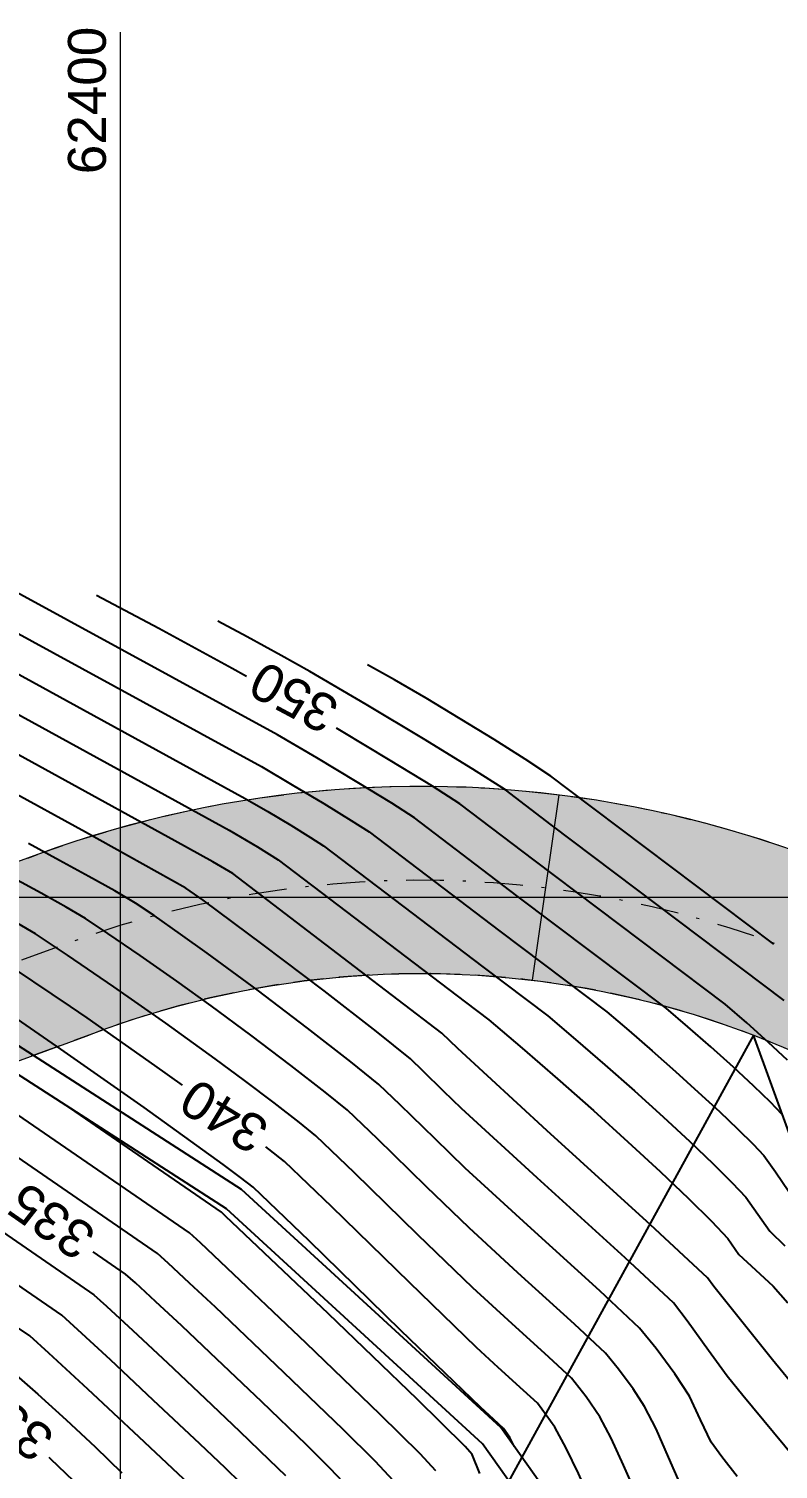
# Model space of a CAD drawing. Extents: x 61466 to 63015, y 108404 to 110397.
# Drawn here: x 62396.99 to 62421.67, y 109286.24 to 109333.66 of the extents above; entities that cross this region are included whole.
import ezdxf
from ezdxf import colors
from ezdxf.entities.mleader import LeaderData, LeaderLine
from ezdxf.enums import TextEntityAlignment as Align
from ezdxf.math import Vec2, Vec3

# ---------------------------------------------------------------- set-up
doc = ezdxf.new("R2010")
doc.units = 0
doc.header["$LTSCALE"] = 1.000015
doc.header["$MEASUREMENT"] = 0
for name, pattern in [('NASCOSTA', [9.525, 6.35, -3.175]), ('TRATTEGGIATA', [0.75, 0.5, -0.25]), ('TRATTOPUNTO2', [0.5, 0.25, -0.125, 0, -0.125])]:
    doc.linetypes.add(name, pattern=pattern)
doc.layers.add('Colori bordi', color=5, linetype='Continuous', plot=False)
doc.layers.add('no_plot', color=5, linetype='Continuous', plot=False)
for name, color, linetype in [('coordinate', 2, 'Continuous'), ('curve livello 5m', 7, 'Continuous'), ('LIN010TR', 2, 'NASCOSTA'), ('LIN025CO', 7, 'Continuous'), ('Strade', 7, 'Continuous'), ('TRATTCOLO-32', 255, 'Continuous')]:
    doc.layers.add(name, color=color, linetype=linetype)
for name, color, linetype, lineweight in [('LINCOLOROSSO-025', 10, 'Continuous', 25), ('LINE035', 1, 'Continuous', 35), ('LINE050', 3, 'Continuous', 53)]:
    doc.layers.add(name, color=color, linetype=linetype, lineweight=lineweight)
doc.styles.add('ARIAL', font='arial.ttf')

# ---------------------------------------------------------------- blocks, each defined once
blk = doc.blocks.new('CONTORNO')
at = {"layer": 'Colori bordi', "lineweight": 0, "ltscale": 2}
blk.add_line((-52.772, 122.001), (-51.896, 128.1), dxfattribs=at)
at = {"layer": 'Colori bordi', "lineweight": 0, "ltscale": 2, "flags": 128}
for points in [[(9.426, 101.471, 0.76503), (-27.561, 123.114), (-31.83, 118.918, 0.278191), (-69.079, 126.141), (-85.83, 120.005), (-86.105, 120.756), (-102.99, 114.571), (-98.153, 109.314), (-85.2, 114.059), (-84.427, 113.219), (-89.144, 103.05)], [(-84.307, 97.793), (-77.785, 111.855), (-78.51, 112.191), (-77.184, 115.052, -0.198912), (-74.368, 117.643), (-67.474, 120.163, -0.281645), (-36.074, 114.45, 0.175507), (-40.663, 100.044)]]:
    blk.add_lwpolyline(points, format="xyb", dxfattribs=at)

msp = doc.modelspace()

# ---------------------------------------------------------------- hatches: boundary and pattern name
at = {"layer": 'LINCOLOROSSO-025', "linetype": 'Continuous', "lineweight": 0}
h = msp.add_hatch(color=256, dxfattribs=at)
h.dxf.hatch_style = 1
h.paths.add_polyline_path([(62437.896, 109268.075, 0.139627), (62427.054, 109270.01), (62428.216, 109266.804, -0.082344), (62431.88, 109266.8, -0.072308), (62436.545, 109265.307), (62443.773, 109261.779), (62442.848, 109265.658)])
h.paths.add_polyline_path([(62439.247, 109270.843, 0.099876), (62430.373, 109273.156, 0.064228), (62425.977, 109272.984), (62427.054, 109270.01, -0.139627), (62437.896, 109268.075), (62442.848, 109265.658), (62441.686, 109270.534), (62440.968, 109270.003)])
h.paths.add_polyline_path([(62425.977, 109272.984, 0.034113), (62422.882, 109272.349), (62421.602, 109271.994), (62422.719, 109269.108), (62423.705, 109269.381, -0.042455), (62427.054, 109270.01)])
h.paths.add_polyline_path([(62427.054, 109270.01, 0.042455), (62423.705, 109269.381), (62422.719, 109269.108), (62424.183, 109265.323), (62424.747, 109265.625, -0.082344), (62428.216, 109266.804)])
h.paths.add_polyline_path([(62442.646, 109279.789, 0.030349), (62441.461, 109283.695), (62438.354, 109283.197, -0.035379), (62439.65, 109279.075), (62441.144, 109272.809), (62444.14, 109273.523)])
h.paths.add_polyline_path([(62445.642, 109280.503, 0.026179), (62444.557, 109284.191), (62441.461, 109283.695, -0.030349), (62442.646, 109279.789), (62444.14, 109273.523), (62447.136, 109274.237)])
h.paths.add_polyline_path([(62437.604, 109296.119), (62435.492, 109293.853, -0.088198), (62441.461, 109283.695), (62444.557, 109284.191, 0.094802)])
h.paths.add_polyline_path([(62435.492, 109293.853), (62433.376, 109291.584, -0.080253), (62438.354, 109283.197), (62441.461, 109283.695, 0.088198)])
h.paths.add_polyline_path([(62435.492, 109293.853, 0.017363), (62433.913, 109295.575, 0.039704), (62431.824, 109293.189), (62433.376, 109291.584)])
h.paths.add_polyline_path([(62433.852, 109295.516), (62433.913, 109295.575, 0.015566), (62432.398, 109297.023), (62430.276, 109294.789), (62431.824, 109293.189, -0.038643)])
h.paths.add_polyline_path([(62436.062, 109297.688), (62434.52, 109299.257), (62432.398, 109297.023, -0.015566), (62433.913, 109295.575)])
h.paths.add_polyline_path([(62437.604, 109296.119), (62436.062, 109297.688), (62433.913, 109295.575, -0.017364), (62435.492, 109293.853)])
h.paths.add_polyline_path([(62414.455, 109308.439), (62414.017, 109305.39, -0.153556), (62432.398, 109297.023), (62434.52, 109299.257, 0.153719)])
h.paths.add_polyline_path([(62414.017, 109305.39), (62413.579, 109302.34, -0.15336), (62430.276, 109294.789), (62432.398, 109297.023, 0.153556)])
h.paths.add_polyline_path([(62414.017, 109305.39, 0.118937), (62398.331, 109303.588), (62390.97, 109300.891), (62390.44, 109300.697), (62391.983, 109297.982), (62398.877, 109300.502, -0.122973), (62413.579, 109302.34)])
h.paths.add_polyline_path([(62414.455, 109308.439, 0.119368), (62397.272, 109306.48), (62388.896, 109303.412), (62390.44, 109300.697), (62390.97, 109300.891), (62398.331, 109303.588, -0.118937), (62414.017, 109305.39)])

# ---------------------------------------------------------------- linework, layer by layer
at = {"layer": 'coordinate', "linetype": 'Continuous', "lineweight": 0}
for p, q in [((62400, 109333.555), (62400, 109253.661)), ((62366.988, 109305.071), (62484.796, 109305.071))]:
    msp.add_line(p, q, dxfattribs=at)
at = {"layer": 'curve livello 5m', "color": 2}
msp.add_line((62398.366, 109301.475), (62395.556, 109303.363), dxfattribs=at)
at = {"layer": 'curve livello 5m', "color": 2, "flags": 128}
for points in [[(62404.153, 109312.336), (62403.682, 109312.6), (62401.275, 109313.916), (62399.216, 109315.01)], [(62424.972, 109285.606), (62424.335, 109286.366), (62421.489, 109289.846), (62419.558, 109292.253), (62419.347, 109292.541), (62417.468, 109294.292), (62414.056, 109297.391), (62411.119, 109300.089), (62410.597, 109300.593), (62407.719, 109302.797), (62403.703, 109305.849), (62403.051, 109306.243), (62401.794, 109306.93), (62394.118, 109311.14), (62392.84, 109312.086), (62392.812, 109312.107)], [(62421.978, 109299.712), (62421.357, 109300.295), (62420.635, 109300.942), (62419.925, 109301.549), (62419.925, 109301.549), (62413.632, 109306.289), (62411.19, 109308.145), (62410.281, 109308.728), (62408.894, 109309.578), (62407.286, 109310.54), (62407.122, 109310.636)], [(62402.054, 109298.881), (62401.144, 109299.535), (62398.915, 109301.099), (62398.366, 109301.475)], [(62418.005, 109280.332), (62417.496, 109280.936), (62417.152, 109281.543), (62416.77, 109282.322), (62416.363, 109283.221), (62415.941, 109284.186), (62415.515, 109285.163), (62415.095, 109286.099), (62414.692, 109286.939), (62414.316, 109287.631), (62413.742, 109288.412), (62413.284, 109288.838), (62412.453, 109289.593), (62411.738, 109290.25), (62409.523, 109292.388), (62406.97, 109294.88), (62405.41, 109296.368), (62404.894, 109296.782), (62404.796, 109296.857)], [(62407.56, 109285.584), (62406.919, 109286.27), (62406.125, 109287.051), (62404.66, 109288.46), (62402.963, 109290.075), (62402.023, 109290.96), (62401.159, 109291.768), (62400.5, 109292.378), (62400.176, 109292.668), (62399.106, 109293.403)], [(62397.642, 109286.638), (62397.7, 109286.585), (62398.446, 109285.874), (62399.038, 109285.282), (62399.038, 109285.282), (62402.951, 109280.731), (62403.776, 109279.768), (62404.035, 109279.118), (62404.458, 109277.972), (62404.834, 109276.985), (62405.298, 109275.892), (62405.692, 109275.01), (62405.898, 109274.604), (62405.898, 109274.604), (62406.209, 109274.416), (62406.638, 109274.176)]]:
    msp.add_lwpolyline(points, dxfattribs=at)
at = {"layer": 'LIN010TR', "linetype": 'TRATTOPUNTO2', "lineweight": 0, "ltscale": 5, "flags": 128}
msp.add_lwpolyline([(62365.019, 109291.385), (62390.97, 109300.891), (62398.331, 109303.588, -0.448954), (62442.646, 109279.789), (62455.145, 109227.352)], format="xyb", dxfattribs=at)
at = {"layer": 'LIN025CO', "linetype": 'TRATTEGGIATA', "lineweight": 0, "ltscale": 2}
msp.add_line((62389.91, 109303.783), (62397.272, 109306.48), dxfattribs=at)
at = {"layer": 'LIN025CO', "linetype": 'TRATTEGGIATA', "lineweight": 0, "ltscale": 2, "flags": 128}
msp.add_lwpolyline([(62430.276, 109294.789, 0.281645), (62398.877, 109300.502), (62391.983, 109297.982, 0)], format="xyb", dxfattribs=at)
at = {"layer": 'LIN025CO', "linetype": 'TRATTEGGIATA', "lineweight": 0, "ltscale": 2}
msp.add_arc((62409.908, 109271.985), 36.736, 47.9337, 110.1181, dxfattribs=at)
at = {"layer": 'LINE050', "linetype": 'Continuous', "lineweight": 0, "flags": 128}
msp.add_lwpolyline([(62406.701, 109306.162, 0, 1.5, 0), (62402.275, 109305.346, 0, 0, 0), (62393.603, 109303.749, 0, 0, 0)], format="xyseb", dxfattribs=at)
at = {"layer": 'no_plot', "flags": 128}
for points in [[(62421.79, 109297.934), (62421.418, 109298.322), (62420.87, 109298.853), (62420.199, 109299.476), (62419.458, 109300.145), (62418.7, 109300.81), (62417.978, 109301.422), (62413.068, 109305.121), (62409.692, 109307.686), (62408.944, 109308.166), (62407.801, 109308.866), (62406.477, 109309.659), (62405.182, 109310.416), (62396.473, 109315.175), (62396.045, 109315.409), (62395.49, 109315.82)], [(62395.563, 109314.342), (62397.803, 109313.114), (62404.649, 109309.372), (62405.667, 109308.778), (62406.708, 109308.155), (62407.606, 109307.604), (62408.195, 109307.227), (62408.195, 109307.227), (62412.503, 109303.952), (62416.031, 109301.296), (62416.757, 109300.682), (62417.522, 109300.019), (62418.293, 109299.336), (62419.041, 109298.658), (62419.736, 109298.015), (62420.347, 109297.434), (62420.844, 109296.942), (62421.197, 109296.567), (62421.197, 109296.567), (62421.589, 109296.036), (62422.022, 109295.383)], [(62421.873, 109301.676), (62414.197, 109307.457), (62412.687, 109308.604), (62411.618, 109309.29), (62409.987, 109310.29), (62408.096, 109311.421), (62406.247, 109312.502), (62405.3, 109313.034), (62404.178, 109313.647), (62403.218, 109314.157)], [(62410.391, 109286.191), (62409.879, 109286.749), (62408.56, 109288.048), (62406.124, 109290.39), (62403.302, 109293.075), (62402.641, 109293.695), (62402.281, 109294.025), (62392.545, 109300.711), (62391.337, 109301.517), (62390.47, 109301.975), (62389.527, 109302.546), (62388.562, 109303.148), (62387.623, 109303.752), (62386.756, 109304.326), (62386.01, 109304.838), (62385.431, 109305.257), (62385.066, 109305.553), (62384.546, 109306.217), (62384.127, 109306.555), (62383.291, 109307.211), (62377.855, 109311.373), (62374.429, 109313.953)], [(62395.082, 109313.275), (62399.133, 109311.053), (62404.117, 109308.329), (62404.858, 109307.896), (62405.615, 109307.443), (62406.269, 109307.042), (62406.698, 109306.768), (62406.698, 109306.768), (62411.939, 109302.784), (62414.083, 109301.169), (62415.001, 109300.394), (62415.965, 109299.558), (62416.938, 109298.695), (62417.883, 109297.84), (62418.76, 109297.028), (62419.531, 109296.294), (62420.159, 109295.673), (62420.604, 109295.201), (62420.604, 109295.201), (62421, 109294.643), (62421.398, 109294.081), (62421.398, 109294.081), (62421.887, 109293.599)], [(62421.527, 109303.53), (62414.761, 109308.625), (62414.185, 109309.063), (62413.338, 109309.621), (62412.315, 109310.268), (62411.2, 109310.951), (62410.078, 109311.622), (62409.031, 109312.228), (62408.144, 109312.719)], [(62394.6, 109312.207), (62400.464, 109308.992), (62403.584, 109307.286), (62404.523, 109306.731), (62405.2, 109306.308), (62405.2, 109306.308), (62411.374, 109301.616), (62412.136, 109301.042), (62413.244, 109300.107), (62414.408, 109299.097), (62415.584, 109298.054), (62416.725, 109297.022), (62417.784, 109296.041), (62418.715, 109295.155), (62419.473, 109294.405), (62420.011, 109293.834), (62420.011, 109293.834), (62420.379, 109293.315), (62420.922, 109292.809), (62421.506, 109292.269), (62421.506, 109292.269), (62421.986, 109291.725)], [(62422.215, 109286.619), (62420.513, 109288.67), (62419.994, 109289.31), (62419.376, 109290.148), (62418.67, 109291.125), (62418.226, 109291.715), (62416.631, 109293.201), (62413.736, 109295.832), (62411.242, 109298.121), (62410.653, 109298.69), (62409.975, 109299.352), (62409.56, 109299.748), (62408.445, 109300.652), (62406.722, 109301.988), (62404.712, 109303.51), (62402.735, 109304.974), (62402.156, 109305.376), (62398.856, 109307.21), (62393.636, 109310.072)], [(62420.318, 109286.007), (62419.813, 109286.653), (62419.47, 109287.137), (62419.117, 109287.872), (62418.75, 109288.652), (62418.265, 109289.387), (62417.656, 109290.215), (62417.105, 109290.889), (62415.794, 109292.111), (62413.415, 109294.272), (62411.366, 109296.153), (62410.371, 109297.114), (62409.223, 109298.234), (62408.522, 109298.903), (62407.598, 109299.652), (62406.171, 109300.759), (62404.505, 109302.021), (62402.865, 109303.234), (62401.988, 109303.862), (62401.115, 109304.468), (62400.506, 109304.873), (62399.822, 109305.279), (62398.97, 109305.757), (62398.002, 109306.285), (62396.972, 109306.841)], [(62418.46, 109285.741), (62418.059, 109286.644), (62417.649, 109287.57), (62417.272, 109288.312), (62416.892, 109288.887), (62416.415, 109289.536), (62415.984, 109290.063), (62414.958, 109291.02), (62413.095, 109292.712), (62411.49, 109294.186), (62410.088, 109295.539), (62408.472, 109297.116), (62407.485, 109298.058), (62406.752, 109298.652), (62405.619, 109299.531), (62404.297, 109300.532), (62402.996, 109301.495), (62401.86, 109302.311), (62400.661, 109303.152), (62399.595, 109303.883), (62398.856, 109304.369), (62398.213, 109304.749), (62397.4, 109305.202), (62396.481, 109305.701)], [(62417, 109285.415), (62416.579, 109286.377), (62416.17, 109287.26), (62415.794, 109287.971), (62415.349, 109288.624), (62414.863, 109289.238), (62414.121, 109289.929), (62412.774, 109291.153), (62411.614, 109292.218), (62409.805, 109293.964), (62407.721, 109295.998), (62406.447, 109297.213), (62405.905, 109297.653), (62405.067, 109298.302), (62404.089, 109299.043), (62403.127, 109299.755), (62401.502, 109300.923), (62399.788, 109302.126), (62398.264, 109303.171), (62397.206, 109303.866), (62396.621, 109304.21)], [(62412.978, 109286.997), (62412.838, 109287.29), (62412.621, 109287.586), (62412.296, 109287.885), (62411.861, 109288.282), (62409.24, 109290.813), (62406.218, 109293.762), (62404.373, 109295.523), (62403.964, 109295.846), (62403.389, 109296.276), (62400.786, 109298.146), (62398.041, 109300.073), (62395.6, 109301.747)], [(62403.958, 109285.791), (62403.462, 109286.275), (62402.623, 109287.075), (62401.089, 109288.521), (62399.677, 109289.84), (62398.6, 109290.836), (62398.072, 109291.31), (62395.593, 109293.013), (62388.374, 109297.83), (62387.764, 109298.175), (62387.067, 109298.543), (62386.493, 109298.823), (62385.519, 109299.198), (62384.38, 109299.604), (62384.156, 109299.697)], [(62409, 109285.863), (62408.399, 109286.51), (62407.342, 109287.549), (62405.392, 109289.425), (62403.133, 109291.575), (62402.284, 109292.373), (62401.579, 109293.03), (62401.229, 109293.346), (62393.307, 109298.786)], [(62411.843, 109286.099), (62411.588, 109286.729), (62411.36, 109286.989), (62409.777, 109288.546), (62406.856, 109291.355), (62403.472, 109294.574), (62403.333, 109294.704), (62398.337, 109298.135)], [(62408.898, 109275.251), (62408.637, 109275.37), (62408.165, 109275.641), (62407.545, 109277.351), (62406.663, 109279.811), (62406.274, 109280.846), (62406.075, 109281.355), (62402.584, 109285.432), (62402.478, 109285.552), (62402.453, 109285.576), (62400.622, 109287.301), (62398.936, 109288.877), (62397.651, 109290.066), (62397.02, 109290.631), (62396.354, 109291.089), (62393.652, 109292.892), (62388.302, 109296.43), (62387.506, 109296.876), (62386.786, 109297.139), (62386.029, 109297.367)], [(62387.613, 109295.349), (62387.784, 109295.253), (62388.546, 109294.804), (62388.546, 109294.804), (62390.025, 109293.873), (62391.824, 109292.699), (62393.633, 109291.487), (62395.143, 109290.441), (62395.143, 109290.441), (62395.873, 109289.9), (62396.492, 109289.41), (62396.492, 109289.41), (62397.29, 109288.714), (62398.218, 109287.87), (62399.174, 109286.976), (62400.056, 109286.126)], [(62394.831, 109294.937), (62399.124, 109291.989), (62399.55, 109291.607), (62400.418, 109290.804), (62401.556, 109289.74), (62402.793, 109288.575), (62402.793, 109288.575), (62403.928, 109287.495), (62404.908, 109286.553), (62405.439, 109286.031)]]:
    msp.add_lwpolyline(points, dxfattribs=at)
at = {"layer": 'Strade', "linetype": 'Continuous', "flags": 128}
for points in [[(62455.747, 109254.039), (62453.189, 109255.373), (62450.107, 109256.913), (62448.064, 109258.982), (62447.27, 109262.156), (62442.45, 109267.67), (62435.509, 109273.201), (62428.3, 109277.18), (62421.966, 109279.109), (62417.619, 109280.451), (62412.54, 109287.615), (62403.989, 109295.447), (62392.376, 109302.924), (62385.793, 109307.453), (62378.528, 109312.836), (62373.475, 109315.312)], [(62459.774, 109250.845), (62455.365, 109253.336), (62452.825, 109254.66), (62449.631, 109256.256), (62447.341, 109258.575), (62446.541, 109261.775), (62441.895, 109267.089), (62435.063, 109272.533), (62427.987, 109276.439), (62421.732, 109278.344), (62417.124, 109279.766), (62411.937, 109287.082), (62403.499, 109294.811), (62391.933, 109302.258), (62385.328, 109306.802), (62378.11, 109312.15), (62373.123, 109314.593)]]:
    msp.add_lwpolyline(points, dxfattribs=at)

# ---------------------------------------------------------------- block references
at = {"layer": 'TRATTCOLO-32', "linetype": 'Continuous', "lineweight": 0}
msp.add_blockref('CONTORNO', (62466.351, 109180.339), dxfattribs=at)

# ---------------------------------------------------------------- texts
at = {"layer": 'coordinate', "color": 1, "style": 'ARIAL'}
for s, rotation, p in [('62400', 90, (62399.527, 109333.731)), ('350', 151.7957, (62404.726, 109312.887)), ('340', 148.5869, (62402.496, 109299.153)), ('335', 145.0931, (62396.89, 109295.749)), ('330', 143.0508, (62395.583, 109289.158))]:
    msp.add_text(s, height=1.25, rotation=rotation, dxfattribs=at).set_placement(p, align=Align.RIGHT)

# ---------------------------------------------------------------- next in the draw order: leaders
at = {"layer": 'LINE035', "linetype": 'Continuous', "lineweight": 0}
ml = msp.add_multileader_mtext('Standard', dxfattribs=at)
ml.set_content('CANAUX DE DECHARGE', color=256, style='ARIAL')
ml.set_leader_properties()
ml.build(insert=Vec2(0, 0))
ml.multileader.update_dxf_attribs({"has_text_frame": 1, "text_left_attachment_type": 2, "text_right_attachment_type": 2, "dogleg_length": 0.36, "arrow_head_size": 5, "scale": 10})
ctx = ml.context
ctx.base_point, ctx.scale, ctx.char_height, ctx.arrow_head_size, ctx.landing_gap_size, ctx.plane_origin, ctx.plane_x_axis, ctx.plane_y_axis = Vec3(62387.273, 109176.926), 10, 3.5, 5, 0.9, Vec3(62431.678, 109324.787), Vec3(0, 1), Vec3(-1, 0)
ctx.left_attachment, ctx.right_attachment, ctx.text_align_type = 2, 2, 2
notes = []
notes.append((ctx, [(1, (1, 1, 0), (62387.273, 109239.417), (0, -1), 3.6, [(1, [(62433.135, 109266.703), (62420.864, 109300.531)], 0, [])])]))
ctx.mtext.insert, ctx.mtext.text_direction, ctx.mtext.rotation, ctx.mtext.alignment, ctx.mtext.flow_direction = Vec3(62385.463, 109234.917), Vec3(0, 1), 1.570796, 3, 5
ctx.mtext.has_bg_fill, ctx.mtext.bg_color, ctx.mtext.bg_scale_factor, ctx.mtext.bg_transparency, ctx.mtext.use_window_bg_color = 1, -1073741824, 1.25, 0, 1
for ctx, leaders in notes:
    for number, flags, end, landing, length, lines in leaders:
        leader = LeaderData()
        leader.index, (leader.has_last_leader_line, leader.has_dogleg_vector, leader.attachment_direction) = number, flags
        leader.last_leader_point, leader.dogleg_vector, leader.dogleg_length = Vec3(end), Vec3(landing), length
        for number, points, colour, breaks in lines:
            line = LeaderLine()
            line.index, line.vertices, line.color, line.breaks = number, Vec3.list(points), colors.encode_raw_color(colour), breaks
            leader.lines.append(line)
        ctx.leaders.append(leader)

doc.saveas('drawing.dxf')
